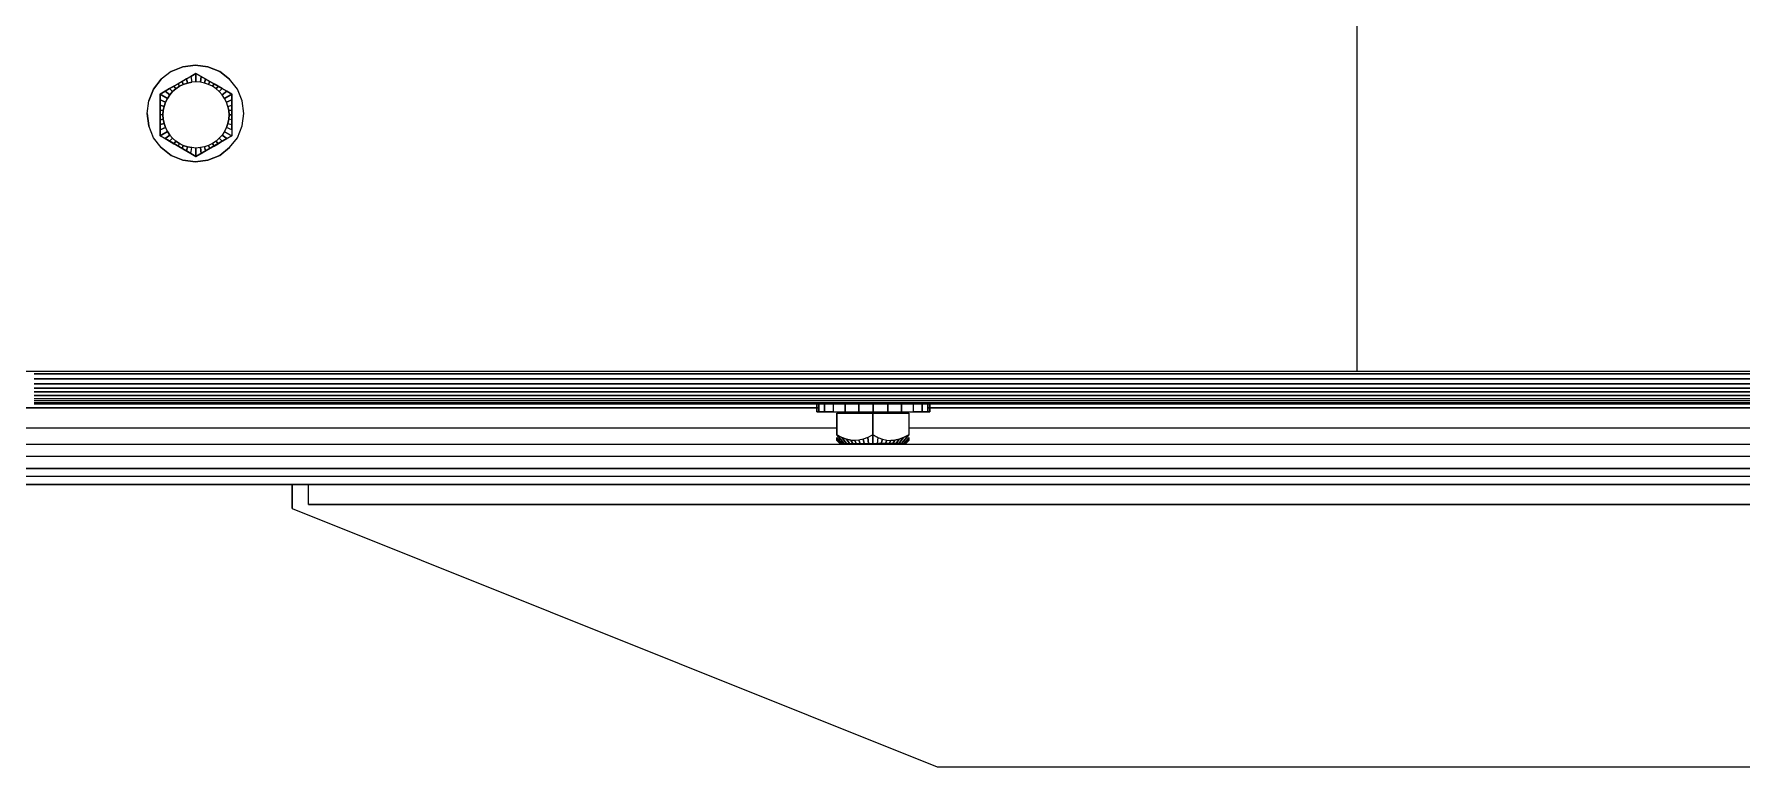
# Model space of a CAD drawing. Header units: inches. Extents: x -827 to 154, y -802 to 207.
# Drawn here: x -174.52 to -161.29, y -195.48 to -189.8 of the extents above; entities that cross this region are included whole.
import ezdxf

# ---------------------------------------------------------------- set-up
doc = ezdxf.new("R2010")
doc.units = ezdxf.units.IN
doc.header["$MEASUREMENT"] = 0
doc.layers.add('Layer0', color=7, linetype='Continuous', lineweight=9)
doc.layers.add('Shop_Sabre_RC-8_CNC_Router_skp', color=8, linetype='Continuous', lineweight=9)

# ---------------------------------------------------------------- blocks, each defined once
blk = doc.blocks.new('Shop_Sabre_RC-8_CNC_Router_skp_148-402887-Level 1')
at = {"layer": 'Layer0'}
for p, q in [((0.313, 2.187), (0.313, 2)), ((0.313, 2), (0.313, 2.187)), ((0.313, 2), (5.312, 0)), ((0.313, 2), (5.312, 0)), ((5.312, 0), (19.703, 0)), ((5.312, 0), (19.703, 0))]:
    blk.add_line(p, q, dxfattribs=at)
blk = doc.blocks.new('Shop_Sabre_RC-8_CNC_Router_skp_9-V86-Level 1')
at = {"layer": 'Layer0'}
for p, q in [((96.006, 2.445), (96.245, 2.583)), ((96.245, 2.583), (96.006, 2.445)), ((96.137, 2.521), (96.105, 2.503)), ((96.137, 2.521), (96.105, 2.503)), ((96.17, 2.54), (96.137, 2.521)), ((96.17, 2.54), (96.137, 2.521)), ((96.137, 2.521), (96.147, 2.498)), ((96.147, 2.498), (96.137, 2.521)), ((96.205, 2.561), (96.17, 2.54)), ((96.205, 2.561), (96.17, 2.54)), ((96.179, 2.509), (96.17, 2.54)), ((96.17, 2.54), (96.179, 2.509)), ((96.179, 2.509), (96.211, 2.515)), ((96.179, 2.509), (96.211, 2.515)), ((96.245, 2.583), (96.205, 2.561)), ((96.245, 2.583), (96.205, 2.561)), ((96.211, 2.515), (96.205, 2.561)), ((96.205, 2.561), (96.211, 2.515)), ((96.211, 2.515), (96.245, 2.518)), ((96.211, 2.515), (96.245, 2.518)), ((96.245, 2.583), (96.245, 2.518)), ((96.245, 2.518), (96.245, 2.583)), ((96.284, 2.561), (96.245, 2.583)), ((96.245, 2.583), (96.284, 2.561)), ((96.245, 2.518), (96.278, 2.515)), ((96.245, 2.518), (96.278, 2.515)), ((96.284, 2.561), (96.278, 2.515)), ((96.284, 2.561), (96.278, 2.515)), ((96.278, 2.515), (96.311, 2.509)), ((96.311, 2.509), (96.278, 2.515)), ((96.284, 2.561), (96.484, 2.445)), ((96.484, 2.445), (96.284, 2.561)), ((96.284, 2.561), (96.319, 2.54)), ((96.284, 2.561), (96.319, 2.54)), ((96.311, 2.509), (96.319, 2.54)), ((96.319, 2.54), (96.311, 2.509)), ((96.319, 2.54), (96.352, 2.521)), ((96.319, 2.54), (96.352, 2.521)), ((96.352, 2.521), (96.343, 2.498)), ((96.343, 2.498), (96.352, 2.521)), ((96.352, 2.521), (96.384, 2.503)), ((96.352, 2.521), (96.384, 2.503)), ((96.006, 2.445), (95.966, 2.423)), ((95.966, 2.423), (96.006, 2.445)), ((95.966, 2.377), (95.966, 2.423)), ((96.023, 2.39), (95.966, 2.423)), ((95.966, 2.377), (95.966, 2.423)), ((96.023, 2.39), (95.966, 2.423)), ((96.041, 2.466), (96.006, 2.445)), ((96.006, 2.445), (96.041, 2.466)), ((96.042, 2.418), (96.006, 2.445)), ((96.006, 2.445), (96.042, 2.418)), ((96.008, 2.36), (96.023, 2.39)), ((96.023, 2.39), (96.008, 2.36)), ((96.023, 2.39), (96.042, 2.418)), ((96.023, 2.39), (96.042, 2.418)), ((96.074, 2.485), (96.041, 2.466)), ((96.041, 2.466), (96.074, 2.485)), ((96.041, 2.466), (96.064, 2.443)), ((96.064, 2.443), (96.041, 2.466)), ((96.042, 2.418), (96.064, 2.443)), ((96.042, 2.418), (96.064, 2.443)), ((96.064, 2.443), (96.089, 2.465)), ((96.064, 2.443), (96.089, 2.465)), ((96.105, 2.503), (96.074, 2.485)), ((96.074, 2.485), (96.105, 2.503)), ((96.074, 2.485), (96.089, 2.465)), ((96.089, 2.465), (96.074, 2.485)), ((96.089, 2.465), (96.108, 2.477)), ((96.089, 2.465), (96.108, 2.477)), ((96.105, 2.503), (96.117, 2.483)), ((96.117, 2.483), (96.105, 2.503)), ((96.108, 2.477), (96.117, 2.483)), ((96.108, 2.477), (96.117, 2.483)), ((96.117, 2.483), (96.147, 2.498)), ((96.117, 2.483), (96.147, 2.498)), ((96.147, 2.498), (96.179, 2.509)), ((96.147, 2.498), (96.179, 2.509)), ((96.311, 2.509), (96.343, 2.498)), ((96.343, 2.498), (96.311, 2.509)), ((96.343, 2.498), (96.373, 2.483)), ((96.373, 2.483), (96.343, 2.498)), ((96.384, 2.503), (96.373, 2.483)), ((96.373, 2.483), (96.384, 2.503)), ((96.373, 2.483), (96.401, 2.465)), ((96.401, 2.465), (96.373, 2.483)), ((96.384, 2.503), (96.416, 2.485)), ((96.416, 2.485), (96.384, 2.503)), ((96.416, 2.485), (96.401, 2.465)), ((96.401, 2.465), (96.416, 2.485)), ((96.401, 2.465), (96.426, 2.443)), ((96.426, 2.443), (96.401, 2.465)), ((96.416, 2.485), (96.449, 2.466)), ((96.449, 2.466), (96.416, 2.485)), ((96.449, 2.466), (96.426, 2.443)), ((96.426, 2.443), (96.449, 2.466)), ((96.426, 2.443), (96.448, 2.418)), ((96.448, 2.418), (96.426, 2.443)), ((96.448, 2.418), (96.484, 2.445)), ((96.484, 2.445), (96.448, 2.418)), ((96.448, 2.418), (96.466, 2.39)), ((96.466, 2.39), (96.448, 2.418)), ((96.449, 2.466), (96.484, 2.445)), ((96.484, 2.445), (96.449, 2.466)), ((96.466, 2.39), (96.523, 2.423)), ((96.523, 2.423), (96.466, 2.39)), ((96.466, 2.39), (96.481, 2.36)), ((96.481, 2.36), (96.466, 2.39)), ((96.484, 2.445), (96.523, 2.423)), ((96.523, 2.423), (96.484, 2.445)), ((96.523, 2.423), (96.523, 2.101)), ((96.523, 2.101), (96.523, 2.423)), ((96.523, 2.377), (96.523, 2.423)), ((96.523, 2.423), (96.523, 2.377)), ((95.966, 2.377), (95.966, 2.101)), ((95.966, 2.377), (96.008, 2.36)), ((95.966, 2.377), (95.966, 2.336)), ((95.966, 2.377), (96.008, 2.36)), ((95.966, 2.101), (95.966, 2.377)), ((95.966, 2.336), (95.966, 2.377)), ((95.998, 2.328), (95.966, 2.336)), ((95.966, 2.299), (95.966, 2.336)), ((95.998, 2.328), (95.966, 2.336)), ((95.966, 2.299), (95.966, 2.336)), ((95.966, 2.299), (95.991, 2.295)), ((95.966, 2.299), (95.966, 2.262)), ((95.966, 2.299), (95.991, 2.295)), ((95.966, 2.262), (95.966, 2.299)), ((95.989, 2.262), (95.966, 2.262)), ((95.966, 2.262), (95.966, 2.225)), ((95.966, 2.262), (95.989, 2.262)), ((95.966, 2.225), (95.966, 2.262)), ((95.991, 2.295), (95.989, 2.262)), ((95.991, 2.295), (95.989, 2.262)), ((95.991, 2.295), (95.989, 2.262)), ((95.989, 2.262), (95.991, 2.295)), ((95.989, 2.262), (95.991, 2.228)), ((95.989, 2.262), (95.991, 2.228)), ((95.991, 2.228), (95.989, 2.262)), ((95.991, 2.228), (95.989, 2.262)), ((95.998, 2.328), (95.991, 2.295)), ((95.991, 2.295), (95.998, 2.328)), ((95.991, 2.295), (95.998, 2.328)), ((95.998, 2.328), (95.991, 2.295)), ((96.008, 2.36), (95.998, 2.328)), ((95.998, 2.328), (96.008, 2.36)), ((95.998, 2.328), (96.008, 2.36)), ((95.998, 2.328), (96.008, 2.36)), ((96.523, 2.377), (96.481, 2.36)), ((96.481, 2.36), (96.523, 2.377)), ((96.481, 2.36), (96.492, 2.328)), ((96.492, 2.328), (96.481, 2.36)), ((96.492, 2.328), (96.523, 2.336)), ((96.523, 2.336), (96.492, 2.328)), ((96.498, 2.295), (96.492, 2.328)), ((96.492, 2.328), (96.498, 2.295)), ((96.492, 2.328), (96.498, 2.295)), ((96.498, 2.295), (96.492, 2.328)), ((96.523, 2.299), (96.498, 2.295)), ((96.498, 2.295), (96.523, 2.299)), ((96.501, 2.262), (96.498, 2.295)), ((96.498, 2.295), (96.501, 2.262)), ((96.498, 2.295), (96.501, 2.262)), ((96.501, 2.262), (96.498, 2.295)), ((96.498, 2.228), (96.501, 2.262)), ((96.501, 2.262), (96.498, 2.228)), ((96.498, 2.228), (96.501, 2.262)), ((96.501, 2.262), (96.498, 2.228)), ((96.501, 2.262), (96.523, 2.262)), ((96.501, 2.262), (96.523, 2.262)), ((96.523, 2.336), (96.523, 2.377)), ((96.523, 2.377), (96.523, 2.336)), ((96.523, 2.299), (96.523, 2.336)), ((96.523, 2.336), (96.523, 2.299)), ((96.523, 2.262), (96.523, 2.299)), ((96.523, 2.299), (96.523, 2.262)), ((96.523, 2.225), (96.523, 2.262)), ((96.523, 2.225), (96.523, 2.262)), ((95.991, 2.228), (95.966, 2.225)), ((95.966, 2.225), (95.991, 2.228)), ((95.966, 2.187), (95.966, 2.225)), ((95.966, 2.225), (95.966, 2.187)), ((95.998, 2.196), (95.966, 2.187)), ((95.998, 2.196), (95.966, 2.187)), ((95.966, 2.146), (95.966, 2.187)), ((95.966, 2.146), (95.966, 2.187)), ((96.008, 2.164), (95.966, 2.146)), ((95.966, 2.146), (96.008, 2.164)), ((95.966, 2.146), (95.966, 2.101)), ((95.966, 2.101), (95.966, 2.146)), ((96.023, 2.134), (95.966, 2.101)), ((95.966, 2.101), (96.023, 2.134)), ((95.991, 2.228), (95.998, 2.196)), ((95.998, 2.196), (95.991, 2.228)), ((95.991, 2.228), (95.998, 2.196)), ((95.998, 2.196), (95.991, 2.228)), ((95.998, 2.196), (96.008, 2.164)), ((95.998, 2.196), (96.008, 2.164)), ((96.008, 2.164), (96.023, 2.134)), ((96.008, 2.164), (96.023, 2.134)), ((96.023, 2.134), (96.042, 2.106)), ((96.023, 2.134), (96.042, 2.106)), ((96.448, 2.106), (96.466, 2.134)), ((96.466, 2.134), (96.448, 2.106)), ((96.466, 2.134), (96.481, 2.164)), ((96.481, 2.164), (96.466, 2.134)), ((96.523, 2.101), (96.466, 2.134)), ((96.466, 2.134), (96.523, 2.101)), ((96.481, 2.164), (96.492, 2.196)), ((96.481, 2.164), (96.492, 2.196)), ((96.481, 2.164), (96.492, 2.196)), ((96.492, 2.196), (96.481, 2.164)), ((96.481, 2.164), (96.523, 2.146)), ((96.523, 2.146), (96.481, 2.164)), ((96.492, 2.196), (96.498, 2.228)), ((96.492, 2.196), (96.498, 2.228)), ((96.492, 2.196), (96.498, 2.228)), ((96.498, 2.228), (96.492, 2.196)), ((96.523, 2.187), (96.492, 2.196)), ((96.492, 2.196), (96.523, 2.187)), ((96.523, 2.225), (96.498, 2.228)), ((96.498, 2.228), (96.523, 2.225)), ((96.523, 2.187), (96.523, 2.225)), ((96.523, 2.187), (96.523, 2.225)), ((96.523, 2.146), (96.523, 2.187)), ((96.523, 2.146), (96.523, 2.187)), ((96.523, 2.146), (96.523, 2.101)), ((96.523, 2.101), (96.523, 2.146)), ((95.966, 2.101), (96.006, 2.078)), ((96.006, 2.078), (95.966, 2.101)), ((96.042, 2.106), (96.006, 2.078)), ((96.006, 2.078), (96.042, 2.106)), ((96.006, 2.078), (96.245, 1.94)), ((96.245, 1.94), (96.006, 2.078)), ((96.006, 2.078), (96.041, 2.058)), ((96.041, 2.058), (96.006, 2.078)), ((96.041, 2.058), (96.064, 2.081)), ((96.064, 2.081), (96.041, 2.058)), ((96.041, 2.058), (96.074, 2.039)), ((96.074, 2.039), (96.041, 2.058)), ((96.042, 2.106), (96.064, 2.081)), ((96.042, 2.106), (96.064, 2.081)), ((96.064, 2.081), (96.089, 2.059)), ((96.064, 2.081), (96.089, 2.059)), ((96.074, 2.039), (96.089, 2.059)), ((96.089, 2.059), (96.074, 2.039)), ((96.074, 2.039), (96.105, 2.021)), ((96.105, 2.021), (96.074, 2.039)), ((96.089, 2.059), (96.117, 2.04)), ((96.089, 2.059), (96.117, 2.04)), ((96.105, 2.021), (96.117, 2.04)), ((96.117, 2.04), (96.105, 2.021)), ((96.137, 2.002), (96.105, 2.021)), ((96.137, 2.002), (96.105, 2.021)), ((96.117, 2.04), (96.147, 2.026)), ((96.117, 2.04), (96.147, 2.026)), ((96.137, 2.002), (96.147, 2.026)), ((96.147, 2.026), (96.137, 2.002)), ((96.17, 1.983), (96.137, 2.002)), ((96.17, 1.983), (96.137, 2.002)), ((96.147, 2.026), (96.179, 2.015)), ((96.147, 2.026), (96.179, 2.015)), ((96.179, 2.015), (96.17, 1.983)), ((96.17, 1.983), (96.179, 2.015)), ((96.179, 2.015), (96.211, 2.008)), ((96.179, 2.015), (96.211, 2.008)), ((96.205, 1.963), (96.211, 2.008)), ((96.211, 2.008), (96.205, 1.963)), ((96.211, 2.008), (96.245, 2.006)), ((96.211, 2.008), (96.245, 2.006)), ((96.245, 2.006), (96.278, 2.008)), ((96.245, 2.006), (96.278, 2.008)), ((96.245, 2.006), (96.245, 1.94)), ((96.245, 1.94), (96.245, 2.006)), ((96.278, 2.008), (96.311, 2.015)), ((96.311, 2.015), (96.278, 2.008)), ((96.284, 1.963), (96.278, 2.008)), ((96.284, 1.963), (96.278, 2.008)), ((96.284, 1.963), (96.484, 2.078)), ((96.484, 2.078), (96.284, 1.963)), ((96.311, 2.015), (96.343, 2.026)), ((96.343, 2.026), (96.311, 2.015)), ((96.311, 2.015), (96.319, 1.983)), ((96.319, 1.983), (96.311, 2.015)), ((96.319, 1.983), (96.352, 2.002)), ((96.319, 1.983), (96.352, 2.002)), ((96.343, 2.026), (96.373, 2.04)), ((96.373, 2.04), (96.343, 2.026)), ((96.343, 2.026), (96.352, 2.002)), ((96.352, 2.002), (96.343, 2.026)), ((96.352, 2.002), (96.384, 2.021)), ((96.352, 2.002), (96.384, 2.021)), ((96.373, 2.04), (96.401, 2.059)), ((96.401, 2.059), (96.373, 2.04)), ((96.384, 2.021), (96.373, 2.04)), ((96.373, 2.04), (96.384, 2.021)), ((96.416, 2.039), (96.384, 2.021)), ((96.384, 2.021), (96.416, 2.039)), ((96.401, 2.059), (96.426, 2.081)), ((96.426, 2.081), (96.401, 2.059)), ((96.416, 2.039), (96.401, 2.059)), ((96.401, 2.059), (96.416, 2.039)), ((96.416, 2.039), (96.449, 2.058)), ((96.449, 2.058), (96.416, 2.039)), ((96.426, 2.081), (96.448, 2.106)), ((96.448, 2.106), (96.426, 2.081)), ((96.426, 2.081), (96.449, 2.058)), ((96.449, 2.058), (96.426, 2.081)), ((96.448, 2.106), (96.484, 2.078)), ((96.484, 2.078), (96.448, 2.106)), ((96.484, 2.078), (96.449, 2.058)), ((96.449, 2.058), (96.484, 2.078)), ((96.523, 2.101), (96.484, 2.078)), ((96.484, 2.078), (96.523, 2.101)), ((96.205, 1.963), (96.17, 1.983)), ((96.205, 1.963), (96.17, 1.983)), ((96.245, 1.94), (96.205, 1.963)), ((96.245, 1.94), (96.205, 1.963)), ((96.245, 1.94), (96.284, 1.963)), ((96.284, 1.963), (96.245, 1.94)), ((96.284, 1.963), (96.319, 1.983)), ((96.284, 1.963), (96.319, 1.983))]:
    blk.add_line(p, q, dxfattribs=at)
blk = doc.blocks.new('Shop_Sabre_RC-8_CNC_Router_skp_144-V87-Level 1')
blk.add_blockref('Shop_Sabre_RC-8_CNC_Router_skp_9-V86-Level 1', (12.626, 0))
blk = doc.blocks.new('Shop_Sabre_RC-8_CNC_Router_skp_135-402874-Level 1')
at = {"layer": 'Layer0'}
for p, q in [((57.623, 59.75), (99.875, 59.75)), ((57.623, 59.75), (99.875, 59.75)), ((99.875, 0.25), (99.875, 59.75)), ((99.875, 59.75), (110.875, 59.75)), ((99.875, 0.25), (99.875, 59.75)), ((99.875, 0.25), (99.875, 59.75)), ((99.875, 59.75), (110.875, 59.75)), ((108.687, 58.075), (108.778, 58.112)), ((108.778, 58.112), (108.687, 58.075)), ((108.778, 58.112), (108.875, 58.125)), ((108.875, 58.125), (108.778, 58.112)), ((108.875, 58.125), (108.972, 58.112)), ((108.972, 58.112), (108.875, 58.125)), ((108.972, 58.112), (109.062, 58.075)), ((109.062, 58.075), (108.972, 58.112)), ((108.61, 58.015), (108.55, 57.938)), ((108.61, 58.015), (108.55, 57.938)), ((108.687, 58.075), (108.61, 58.015)), ((108.61, 58.015), (108.687, 58.075)), ((109.062, 58.075), (109.14, 58.015)), ((109.14, 58.015), (109.062, 58.075)), ((109.14, 58.015), (109.2, 57.938)), ((109.14, 58.015), (109.2, 57.938)), ((108.513, 57.847), (108.5, 57.75)), ((108.513, 57.847), (108.5, 57.75)), ((108.55, 57.938), (108.513, 57.847)), ((108.55, 57.938), (108.513, 57.847)), ((109.2, 57.938), (109.237, 57.847)), ((109.2, 57.938), (109.237, 57.847)), ((109.25, 57.75), (109.237, 57.847)), ((109.237, 57.847), (109.25, 57.75)), ((108.5, 57.75), (108.513, 57.653)), ((108.5, 57.75), (108.513, 57.653)), ((109.25, 57.75), (109.237, 57.653)), ((109.25, 57.75), (109.237, 57.653)), ((108.513, 57.653), (108.55, 57.563)), ((108.513, 57.653), (108.55, 57.563)), ((109.2, 57.563), (109.237, 57.653)), ((109.237, 57.653), (109.2, 57.563)), ((108.55, 57.563), (108.61, 57.485)), ((108.55, 57.563), (108.61, 57.485)), ((108.61, 57.485), (108.687, 57.425)), ((108.687, 57.425), (108.61, 57.485)), ((109.062, 57.425), (109.14, 57.485)), ((109.062, 57.425), (109.14, 57.485)), ((109.14, 57.485), (109.2, 57.563)), ((109.2, 57.563), (109.14, 57.485)), ((108.687, 57.425), (108.778, 57.388)), ((108.778, 57.388), (108.687, 57.425)), ((108.778, 57.388), (108.875, 57.375)), ((108.875, 57.375), (108.778, 57.388)), ((108.875, 57.375), (108.972, 57.388)), ((108.972, 57.388), (108.875, 57.375)), ((108.972, 57.388), (109.062, 57.425)), ((109.062, 57.425), (108.972, 57.388))]:
    blk.add_line(p, q, dxfattribs=at)
blk.add_blockref('Shop_Sabre_RC-8_CNC_Router_skp_144-V87-Level 1', (0, 55.5))
blk = doc.blocks.new('Shop_Sabre_RC-8_CNC_Router_skp_111-402850-Level 1')
at = {"layer": 'Layer0'}
for p, q in [((0, 0), (0, 0.156)), ((0, 0), (0, 0.156)), ((49.875, 0), (0, 0)), ((0, 0), (49.875, 0))]:
    blk.add_line(p, q, dxfattribs=at)
blk = doc.blocks.new('Shop_Sabre_RC-8_CNC_Router_skp_108-402847-Level 1')
at = {"layer": 'Layer0'}
for p, q in [((58, 0.625), (110.875, 0.625)), ((110.875, 0.625), (58, 0.625)), ((58, 0.562), (110.875, 0.562)), ((58, 0.562), (110.875, 0.562)), ((110.875, 0.5), (58, 0.5)), ((58, 0.5), (110.875, 0.5)), ((58, 0.409), (110.875, 0.409)), ((58, 0.409), (110.875, 0.409)), ((110.875, 0.312), (57.498, 0.312)), ((110.875, 0.312), (57.498, 0.312)), ((57.498, 0.188), (103.222, 0.188)), ((57.498, 0.188), (103.222, 0.188)), ((103.78, 0.188), (110.875, 0.188)), ((103.78, 0.188), (110.875, 0.188)), ((103.075, 0.031), (57.498, 0.031)), ((57.498, 0.031), (103.075, 0.031)), ((110.875, 0.031), (103.92, 0.031)), ((103.92, 0.031), (110.875, 0.031))]:
    blk.add_line(p, q, dxfattribs=at)
blk = doc.blocks.new('Shop_Sabre_RC-8_CNC_Router_skp_10-402749-Level 1')
at = {"layer": 'Layer0'}
for p, q in [((102.688, 0.5), (102.688, 0.437)), ((102.688, 0.437), (102.688, 0.5)), ((102.702, 0.437), (102.688, 0.437)), ((102.702, 0.437), (102.688, 0.437)), ((102.702, 0.437), (102.688, 0.437)), ((102.688, 0.437), (102.702, 0.437)), ((102.702, 0.5), (102.702, 0.437)), ((102.702, 0.437), (102.702, 0.5)), ((102.702, 0.437), (102.746, 0.437)), ((102.746, 0.437), (102.702, 0.437)), ((102.746, 0.5), (102.746, 0.437)), ((102.746, 0.437), (102.746, 0.5)), ((102.746, 0.437), (102.816, 0.437)), ((102.816, 0.437), (102.746, 0.437)), ((102.816, 0.437), (102.816, 0.5)), ((102.816, 0.437), (102.816, 0.5)), ((102.816, 0.437), (102.906, 0.437)), ((102.816, 0.437), (102.906, 0.437)), ((102.906, 0.437), (102.906, 0.5)), ((102.906, 0.5), (102.906, 0.437)), ((102.906, 0.437), (103.012, 0.437)), ((102.906, 0.437), (103.012, 0.437)), ((103.012, 0.437), (103.012, 0.5)), ((103.012, 0.5), (103.012, 0.437)), ((103.012, 0.437), (103.125, 0.437)), ((103.012, 0.437), (103.125, 0.437)), ((103.125, 0.437), (103.125, 0.5)), ((103.125, 0.5), (103.125, 0.437)), ((103.125, 0.437), (103.238, 0.437)), ((103.125, 0.437), (103.238, 0.437)), ((103.238, 0.437), (103.238, 0.5)), ((103.238, 0.5), (103.238, 0.437)), ((103.238, 0.437), (103.344, 0.437)), ((103.238, 0.437), (103.344, 0.437)), ((103.344, 0.437), (103.344, 0.5)), ((103.344, 0.5), (103.344, 0.437)), ((103.344, 0.437), (103.434, 0.437)), ((103.344, 0.437), (103.434, 0.437)), ((103.434, 0.5), (103.434, 0.437)), ((103.434, 0.5), (103.434, 0.437)), ((103.434, 0.437), (103.504, 0.437)), ((103.504, 0.437), (103.434, 0.437)), ((103.504, 0.5), (103.504, 0.437)), ((103.504, 0.437), (103.504, 0.5)), ((103.504, 0.437), (103.548, 0.437)), ((103.548, 0.437), (103.504, 0.437)), ((103.548, 0.5), (103.548, 0.437)), ((103.548, 0.437), (103.548, 0.5)), ((103.548, 0.437), (103.563, 0.437)), ((103.548, 0.437), (103.563, 0.437)), ((103.548, 0.437), (103.563, 0.437)), ((103.563, 0.437), (103.548, 0.437)), ((103.563, 0.5), (103.563, 0.437)), ((103.563, 0.437), (103.563, 0.5))]:
    blk.add_line(p, q, dxfattribs=at)
blk = doc.blocks.new('Shop_Sabre_RC-8_CNC_Router_skp_9-402748-Level 1')
at = {"layer": 'Layer0'}
for p, q in [((102.843, 0.428), (103.121, 0.428)), ((102.843, 0.428), (102.843, 0.259)), ((103.121, 0.428), (102.843, 0.428)), ((102.843, 0.259), (102.843, 0.428)), ((102.865, 0.437), (102.865, 0.428)), ((102.865, 0.428), (102.865, 0.437)), ((102.868, 0.428), (102.868, 0.437)), ((102.868, 0.428), (102.868, 0.437)), ((102.868, 0.437), (102.868, 0.428)), ((102.868, 0.437), (102.868, 0.428)), ((102.874, 0.437), (102.874, 0.428)), ((102.874, 0.428), (102.874, 0.437)), ((102.874, 0.428), (102.874, 0.437)), ((102.874, 0.437), (102.874, 0.428)), ((102.885, 0.428), (102.885, 0.437)), ((102.885, 0.437), (102.885, 0.428)), ((102.885, 0.437), (102.885, 0.428)), ((102.885, 0.428), (102.885, 0.437)), ((102.9, 0.437), (102.9, 0.428)), ((102.9, 0.428), (102.9, 0.437)), ((102.9, 0.437), (102.9, 0.428)), ((102.9, 0.428), (102.9, 0.437)), ((102.918, 0.437), (102.918, 0.428)), ((102.918, 0.428), (102.918, 0.437)), ((102.918, 0.437), (102.918, 0.428)), ((102.918, 0.428), (102.918, 0.437)), ((102.94, 0.428), (102.94, 0.437)), ((102.94, 0.428), (102.94, 0.437)), ((102.94, 0.437), (102.94, 0.428)), ((102.94, 0.437), (102.94, 0.428)), ((102.966, 0.437), (102.966, 0.428)), ((102.966, 0.437), (102.966, 0.428)), ((102.966, 0.437), (102.966, 0.428)), ((102.966, 0.428), (102.966, 0.437)), ((102.993, 0.428), (102.993, 0.437)), ((102.993, 0.428), (102.993, 0.437)), ((102.993, 0.428), (102.993, 0.437)), ((102.993, 0.428), (102.993, 0.437)), ((103.023, 0.437), (103.023, 0.428)), ((103.023, 0.437), (103.023, 0.428)), ((103.023, 0.437), (103.023, 0.428)), ((103.023, 0.437), (103.023, 0.428)), ((103.055, 0.428), (103.055, 0.437)), ((103.055, 0.428), (103.055, 0.437)), ((103.055, 0.428), (103.055, 0.437)), ((103.055, 0.428), (103.055, 0.437)), ((103.088, 0.437), (103.088, 0.428)), ((103.088, 0.437), (103.088, 0.428)), ((103.088, 0.437), (103.088, 0.428)), ((103.088, 0.437), (103.088, 0.428)), ((103.121, 0.428), (103.121, 0.437)), ((103.121, 0.428), (103.121, 0.437)), ((103.121, 0.437), (103.121, 0.428)), ((103.121, 0.437), (103.121, 0.428)), ((103.121, 0.428), (103.4, 0.428)), ((103.121, 0.259), (103.121, 0.428)), ((103.4, 0.428), (103.121, 0.428)), ((103.121, 0.428), (103.121, 0.259)), ((103.155, 0.437), (103.155, 0.428)), ((103.155, 0.428), (103.155, 0.437)), ((103.155, 0.428), (103.155, 0.437)), ((103.155, 0.428), (103.155, 0.437)), ((103.187, 0.428), (103.187, 0.437)), ((103.187, 0.437), (103.187, 0.428)), ((103.187, 0.428), (103.187, 0.437)), ((103.187, 0.437), (103.187, 0.428)), ((103.219, 0.428), (103.219, 0.437)), ((103.219, 0.428), (103.219, 0.437)), ((103.219, 0.428), (103.219, 0.437)), ((103.219, 0.437), (103.219, 0.428)), ((103.249, 0.437), (103.249, 0.428)), ((103.249, 0.437), (103.249, 0.428)), ((103.249, 0.437), (103.249, 0.428)), ((103.249, 0.437), (103.249, 0.428)), ((103.277, 0.437), (103.277, 0.428)), ((103.277, 0.428), (103.277, 0.437)), ((103.277, 0.428), (103.277, 0.437)), ((103.277, 0.428), (103.277, 0.437)), ((103.302, 0.428), (103.302, 0.437)), ((103.302, 0.428), (103.302, 0.437)), ((103.302, 0.437), (103.302, 0.428)), ((103.302, 0.437), (103.302, 0.428)), ((103.324, 0.428), (103.324, 0.437)), ((103.324, 0.437), (103.324, 0.428)), ((103.324, 0.437), (103.324, 0.428)), ((103.324, 0.428), (103.324, 0.437)), ((103.343, 0.437), (103.343, 0.428)), ((103.343, 0.428), (103.343, 0.437)), ((103.343, 0.428), (103.343, 0.437)), ((103.343, 0.437), (103.343, 0.428)), ((103.358, 0.437), (103.358, 0.428)), ((103.358, 0.428), (103.358, 0.437)), ((103.358, 0.437), (103.358, 0.428)), ((103.358, 0.428), (103.358, 0.437)), ((103.368, 0.428), (103.368, 0.437)), ((103.368, 0.428), (103.368, 0.437)), ((103.368, 0.437), (103.368, 0.428)), ((103.368, 0.437), (103.368, 0.428)), ((103.375, 0.437), (103.375, 0.428)), ((103.375, 0.428), (103.375, 0.437)), ((103.375, 0.428), (103.375, 0.437)), ((103.375, 0.437), (103.375, 0.428)), ((103.377, 0.437), (103.377, 0.428)), ((103.377, 0.428), (103.377, 0.437)), ((103.4, 0.428), (103.4, 0.259)), ((103.4, 0.428), (103.4, 0.259)), ((102.9, 0.193), (102.843, 0.259)), ((102.9, 0.193), (102.843, 0.259)), ((102.843, 0.259), (102.9, 0.193)), ((102.9, 0.193), (102.843, 0.259)), ((102.882, 0.239), (102.843, 0.259)), ((102.843, 0.259), (102.882, 0.239)), ((102.843, 0.239), (102.885, 0.193)), ((102.843, 0.239), (102.843, 0.226)), ((102.843, 0.239), (102.885, 0.193)), ((102.843, 0.239), (102.843, 0.226)), ((102.843, 0.226), (102.843, 0.239)), ((102.885, 0.193), (102.843, 0.239)), ((102.843, 0.239), (102.843, 0.226)), ((102.843, 0.239), (102.885, 0.193)), ((102.874, 0.193), (102.843, 0.226)), ((102.843, 0.218), (102.843, 0.226)), ((102.874, 0.193), (102.843, 0.226)), ((102.843, 0.226), (102.843, 0.218)), ((102.843, 0.218), (102.843, 0.226)), ((102.874, 0.193), (102.843, 0.226)), ((102.874, 0.193), (102.843, 0.226)), ((102.843, 0.218), (102.843, 0.226)), ((102.843, 0.218), (102.868, 0.193)), ((102.843, 0.218), (102.843, 0.216)), ((102.843, 0.218), (102.868, 0.193)), ((102.868, 0.193), (102.843, 0.218)), ((102.843, 0.216), (102.843, 0.218)), ((102.843, 0.218), (102.843, 0.216)), ((102.843, 0.216), (102.843, 0.218)), ((102.843, 0.218), (102.868, 0.193)), ((102.865, 0.193), (102.843, 0.216)), ((102.843, 0.216), (102.865, 0.193)), ((102.868, 0.193), (102.865, 0.193)), ((102.868, 0.193), (102.865, 0.193)), ((102.865, 0.193), (102.868, 0.193)), ((102.868, 0.193), (102.865, 0.193)), ((102.868, 0.193), (102.874, 0.193)), ((102.868, 0.193), (102.874, 0.193)), ((102.874, 0.193), (102.868, 0.193)), ((102.874, 0.193), (102.868, 0.193)), ((102.874, 0.193), (102.885, 0.193)), ((102.874, 0.193), (102.885, 0.193)), ((102.874, 0.193), (102.885, 0.193)), ((102.874, 0.193), (102.885, 0.193)), ((102.918, 0.193), (102.882, 0.239)), ((102.882, 0.239), (102.918, 0.193)), ((102.918, 0.193), (102.882, 0.239)), ((102.917, 0.226), (102.882, 0.239)), ((102.882, 0.239), (102.918, 0.193)), ((102.882, 0.239), (102.917, 0.226)), ((102.885, 0.193), (102.9, 0.193)), ((102.885, 0.193), (102.9, 0.193)), ((102.9, 0.193), (102.885, 0.193)), ((102.885, 0.193), (102.9, 0.193)), ((102.9, 0.193), (102.918, 0.193)), ((102.9, 0.193), (102.918, 0.193)), ((102.9, 0.193), (102.918, 0.193)), ((102.9, 0.193), (102.918, 0.193)), ((102.917, 0.226), (102.95, 0.218)), ((102.917, 0.226), (102.94, 0.193)), ((102.95, 0.218), (102.917, 0.226)), ((102.94, 0.193), (102.917, 0.226)), ((102.917, 0.226), (102.94, 0.193)), ((102.95, 0.218), (102.917, 0.226)), ((102.94, 0.193), (102.917, 0.226)), ((102.917, 0.226), (102.95, 0.218)), ((102.918, 0.193), (102.94, 0.193)), ((102.918, 0.193), (102.94, 0.193)), ((102.918, 0.193), (102.94, 0.193)), ((102.918, 0.193), (102.94, 0.193)), ((102.94, 0.193), (102.966, 0.193)), ((102.94, 0.193), (102.966, 0.193)), ((102.94, 0.193), (102.966, 0.193)), ((102.94, 0.193), (102.966, 0.193)), ((102.95, 0.218), (102.982, 0.216)), ((102.95, 0.218), (102.966, 0.193)), ((102.982, 0.216), (102.95, 0.218)), ((102.966, 0.193), (102.95, 0.218)), ((102.95, 0.218), (102.966, 0.193)), ((102.982, 0.216), (102.95, 0.218)), ((102.966, 0.193), (102.95, 0.218)), ((102.95, 0.218), (102.982, 0.216)), ((102.966, 0.193), (102.984, 0.193)), ((102.966, 0.193), (102.993, 0.193)), ((102.966, 0.193), (102.993, 0.193)), ((102.966, 0.193), (102.984, 0.193)), ((103.014, 0.218), (102.982, 0.216)), ((103.014, 0.218), (102.982, 0.216)), ((103.014, 0.218), (102.982, 0.216)), ((103.014, 0.218), (102.982, 0.216)), ((102.982, 0.216), (102.993, 0.193)), ((102.993, 0.193), (102.982, 0.216)), ((102.982, 0.216), (102.993, 0.193)), ((102.993, 0.193), (102.982, 0.216)), ((102.984, 0.193), (102.993, 0.193)), ((102.984, 0.193), (102.993, 0.193)), ((102.993, 0.193), (103.023, 0.193)), ((102.993, 0.193), (103.023, 0.193)), ((102.993, 0.193), (103.023, 0.193)), ((102.993, 0.193), (103.023, 0.193)), ((103.047, 0.226), (103.014, 0.218)), ((103.047, 0.226), (103.014, 0.218)), ((103.047, 0.226), (103.014, 0.218)), ((103.047, 0.226), (103.014, 0.218)), ((103.014, 0.218), (103.023, 0.193)), ((103.023, 0.193), (103.014, 0.218)), ((103.014, 0.218), (103.023, 0.193)), ((103.023, 0.193), (103.014, 0.218)), ((103.023, 0.193), (103.055, 0.193)), ((103.023, 0.193), (103.055, 0.193)), ((103.023, 0.193), (103.055, 0.193)), ((103.023, 0.193), (103.055, 0.193)), ((103.082, 0.239), (103.047, 0.226)), ((103.082, 0.239), (103.047, 0.226)), ((103.082, 0.239), (103.047, 0.226)), ((103.082, 0.239), (103.047, 0.226)), ((103.055, 0.193), (103.047, 0.226)), ((103.047, 0.226), (103.055, 0.193)), ((103.055, 0.193), (103.047, 0.226)), ((103.047, 0.226), (103.055, 0.193)), ((103.055, 0.193), (103.088, 0.193)), ((103.055, 0.193), (103.088, 0.193)), ((103.055, 0.193), (103.088, 0.193)), ((103.055, 0.193), (103.088, 0.193)), ((103.121, 0.259), (103.082, 0.239)), ((103.121, 0.259), (103.082, 0.239)), ((103.082, 0.239), (103.088, 0.193)), ((103.088, 0.193), (103.082, 0.239)), ((103.088, 0.193), (103.082, 0.239)), ((103.082, 0.239), (103.088, 0.193)), ((103.088, 0.193), (103.121, 0.193)), ((103.088, 0.193), (103.121, 0.193)), ((103.121, 0.259), (103.121, 0.193)), ((103.121, 0.193), (103.121, 0.259)), ((103.161, 0.239), (103.121, 0.259)), ((103.121, 0.259), (103.161, 0.239)), ((103.121, 0.193), (103.155, 0.193)), ((103.121, 0.193), (103.155, 0.193)), ((103.121, 0.193), (103.155, 0.193)), ((103.121, 0.193), (103.155, 0.193)), ((103.161, 0.239), (103.155, 0.193)), ((103.161, 0.239), (103.155, 0.193)), ((103.161, 0.239), (103.155, 0.193)), ((103.161, 0.239), (103.155, 0.193)), ((103.155, 0.193), (103.187, 0.193)), ((103.155, 0.193), (103.187, 0.193)), ((103.187, 0.193), (103.155, 0.193)), ((103.187, 0.193), (103.155, 0.193)), ((103.161, 0.239), (103.196, 0.226)), ((103.161, 0.239), (103.196, 0.226)), ((103.187, 0.193), (103.196, 0.226)), ((103.196, 0.226), (103.187, 0.193)), ((103.187, 0.193), (103.196, 0.226)), ((103.196, 0.226), (103.187, 0.193)), ((103.187, 0.193), (103.219, 0.193)), ((103.187, 0.193), (103.219, 0.193)), ((103.219, 0.193), (103.187, 0.193)), ((103.219, 0.193), (103.187, 0.193)), ((103.196, 0.226), (103.229, 0.218)), ((103.196, 0.226), (103.229, 0.218)), ((103.196, 0.226), (103.229, 0.218)), ((103.196, 0.226), (103.229, 0.218)), ((103.219, 0.193), (103.229, 0.218)), ((103.229, 0.218), (103.219, 0.193)), ((103.229, 0.218), (103.219, 0.193)), ((103.219, 0.193), (103.229, 0.218)), ((103.219, 0.193), (103.249, 0.193)), ((103.219, 0.193), (103.249, 0.193)), ((103.249, 0.193), (103.219, 0.193)), ((103.249, 0.193), (103.219, 0.193)), ((103.229, 0.218), (103.261, 0.216)), ((103.229, 0.218), (103.261, 0.216)), ((103.229, 0.218), (103.261, 0.216)), ((103.229, 0.218), (103.261, 0.216)), ((103.261, 0.216), (103.249, 0.193)), ((103.261, 0.216), (103.249, 0.193)), ((103.249, 0.193), (103.261, 0.216)), ((103.249, 0.193), (103.261, 0.216)), ((103.249, 0.193), (103.277, 0.193)), ((103.249, 0.193), (103.277, 0.193)), ((103.277, 0.193), (103.249, 0.193)), ((103.277, 0.193), (103.249, 0.193)), ((103.292, 0.218), (103.261, 0.216)), ((103.261, 0.216), (103.292, 0.218)), ((103.261, 0.216), (103.292, 0.218)), ((103.292, 0.218), (103.261, 0.216)), ((103.292, 0.218), (103.277, 0.193)), ((103.292, 0.218), (103.277, 0.193)), ((103.277, 0.193), (103.292, 0.218)), ((103.277, 0.193), (103.292, 0.218)), ((103.277, 0.193), (103.302, 0.193)), ((103.277, 0.193), (103.302, 0.193)), ((103.302, 0.193), (103.277, 0.193)), ((103.302, 0.193), (103.277, 0.193)), ((103.292, 0.218), (103.325, 0.226)), ((103.292, 0.218), (103.325, 0.226)), ((103.325, 0.226), (103.292, 0.218)), ((103.325, 0.226), (103.292, 0.218)), ((103.302, 0.193), (103.325, 0.226)), ((103.325, 0.226), (103.302, 0.193)), ((103.302, 0.193), (103.325, 0.226)), ((103.325, 0.226), (103.302, 0.193)), ((103.302, 0.193), (103.324, 0.193)), ((103.302, 0.193), (103.324, 0.193)), ((103.324, 0.193), (103.302, 0.193)), ((103.324, 0.193), (103.302, 0.193)), ((103.324, 0.193), (103.36, 0.239)), ((103.36, 0.239), (103.324, 0.193)), ((103.324, 0.193), (103.36, 0.239)), ((103.36, 0.239), (103.324, 0.193)), ((103.324, 0.193), (103.343, 0.193)), ((103.324, 0.193), (103.343, 0.193)), ((103.343, 0.193), (103.324, 0.193)), ((103.343, 0.193), (103.324, 0.193)), ((103.325, 0.226), (103.36, 0.239)), ((103.36, 0.239), (103.325, 0.226)), ((103.325, 0.226), (103.36, 0.239)), ((103.36, 0.239), (103.325, 0.226)), ((103.4, 0.259), (103.343, 0.193)), ((103.343, 0.193), (103.4, 0.259)), ((103.343, 0.193), (103.4, 0.259)), ((103.4, 0.259), (103.343, 0.193)), ((103.343, 0.193), (103.358, 0.193)), ((103.343, 0.193), (103.358, 0.193)), ((103.358, 0.193), (103.343, 0.193)), ((103.358, 0.193), (103.343, 0.193)), ((103.358, 0.193), (103.4, 0.239)), ((103.4, 0.239), (103.358, 0.193)), ((103.358, 0.193), (103.4, 0.239)), ((103.4, 0.239), (103.358, 0.193)), ((103.358, 0.193), (103.368, 0.193)), ((103.358, 0.193), (103.368, 0.193)), ((103.368, 0.193), (103.358, 0.193)), ((103.368, 0.193), (103.358, 0.193)), ((103.36, 0.239), (103.4, 0.259)), ((103.4, 0.259), (103.36, 0.239)), ((103.368, 0.193), (103.4, 0.226)), ((103.4, 0.226), (103.368, 0.193)), ((103.368, 0.193), (103.4, 0.226)), ((103.4, 0.226), (103.368, 0.193)), ((103.368, 0.193), (103.375, 0.193)), ((103.368, 0.193), (103.375, 0.193)), ((103.375, 0.193), (103.368, 0.193)), ((103.375, 0.193), (103.368, 0.193)), ((103.4, 0.218), (103.375, 0.193)), ((103.4, 0.218), (103.375, 0.193)), ((103.375, 0.193), (103.4, 0.218)), ((103.375, 0.193), (103.4, 0.218)), ((103.375, 0.193), (103.377, 0.193)), ((103.375, 0.193), (103.377, 0.193)), ((103.377, 0.193), (103.375, 0.193)), ((103.377, 0.193), (103.375, 0.193)), ((103.377, 0.193), (103.4, 0.216)), ((103.377, 0.193), (103.4, 0.216)), ((103.4, 0.239), (103.4, 0.226)), ((103.4, 0.226), (103.4, 0.239)), ((103.4, 0.239), (103.4, 0.226)), ((103.4, 0.239), (103.4, 0.226)), ((103.4, 0.226), (103.4, 0.218)), ((103.4, 0.218), (103.4, 0.226)), ((103.4, 0.226), (103.4, 0.218)), ((103.4, 0.226), (103.4, 0.218)), ((103.4, 0.218), (103.4, 0.216)), ((103.4, 0.216), (103.4, 0.218)), ((103.4, 0.218), (103.4, 0.216)), ((103.4, 0.218), (103.4, 0.216))]:
    blk.add_line(p, q, dxfattribs=at)
blk = doc.blocks.new('Shop_Sabre_RC-8_CNC_Router_skp_8-V161-Level 1')
at = {"rotation": 180}
for name in ['Shop_Sabre_RC-8_CNC_Router_skp_9-402748-Level 1', 'Shop_Sabre_RC-8_CNC_Router_skp_10-402749-Level 1']:
    blk.add_blockref(name, (206.747, 60.5), dxfattribs=at)
blk = doc.blocks.new('Shop_Sabre_RC-8_CNC_Router_skp_16-402755-Level 1')
at = {"layer": 'Layer0'}
for p, q in [((110.125, 60), (57.623, 60)), ((110.125, 60), (57.623, 60)), ((57.623, 59.997), (110.125, 59.997)), ((57.623, 59.997), (110.125, 59.997)), ((110.125, 59.989), (57.623, 59.989)), ((110.125, 59.989), (57.623, 59.989)), ((57.623, 59.976), (110.125, 59.976)), ((57.623, 59.976), (110.125, 59.976)), ((110.125, 59.958), (57.623, 59.958)), ((110.125, 59.958), (57.623, 59.958)), ((57.623, 59.935), (110.125, 59.935)), ((110.125, 59.935), (57.623, 59.935)), ((57.623, 59.908), (110.125, 59.908)), ((110.125, 59.908), (57.623, 59.908)), ((57.623, 59.878), (110.125, 59.878)), ((110.125, 59.878), (57.623, 59.878)), ((110.125, 59.844), (57.623, 59.844)), ((57.623, 59.844), (110.125, 59.844)), ((110.125, 59.807), (57.623, 59.807)), ((57.623, 59.807), (110.125, 59.807)), ((110.125, 59.768), (57.623, 59.768)), ((57.623, 59.768), (110.125, 59.768))]:
    blk.add_line(p, q, dxfattribs=at)
blk = doc.blocks.new('Shop_Sabre_RC-8_CNC_Router_skp_13-402752-Level 1')
for name in ['Shop_Sabre_RC-8_CNC_Router_skp_8-V161-Level 1', 'Shop_Sabre_RC-8_CNC_Router_skp_16-402755-Level 1']:
    blk.add_blockref(name, (0, 0))
blk = doc.blocks.new('Shop_Sabre_RC-8_CNC_Router_skp_1-402740-Level 1')
at = {"rotation": 180}
blk.add_blockref('Shop_Sabre_RC-8_CNC_Router_skp_148-402887-Level 1', (108.438, 62.812), dxfattribs=at)
at = {"zscale": -1, "rotation": 180}
blk.add_blockref('Shop_Sabre_RC-8_CNC_Router_skp_111-402850-Level 1', (108, 60.781), dxfattribs=at)
for name, p in [('Shop_Sabre_RC-8_CNC_Router_skp_108-402847-Level 1', (0.125, 60)), ('Shop_Sabre_RC-8_CNC_Router_skp_13-402752-Level 1', (0, 0)), ('Shop_Sabre_RC-8_CNC_Router_skp_135-402874-Level 1', (0, 0))]:
    blk.add_blockref(name, p)
blk = doc.blocks.new('Shop_Sabre_RC-8_CNC_Router_skp-402726-Level 1')
blk.add_blockref('Shop_Sabre_RC-8_CNC_Router_skp_1-402740-Level 1', (0, 0))

msp = doc.modelspace()

# ---------------------------------------------------------------- block references
at = {"layer": 'Shop_Sabre_RC-8_CNC_Router_skp', "color": 7, "rotation": 180}
msp.add_blockref('Shop_Sabre_RC-8_CNC_Router_skp-402726-Level 1', (-64.395614, -132.663924), dxfattribs=at)

doc.saveas('drawing.dxf')
